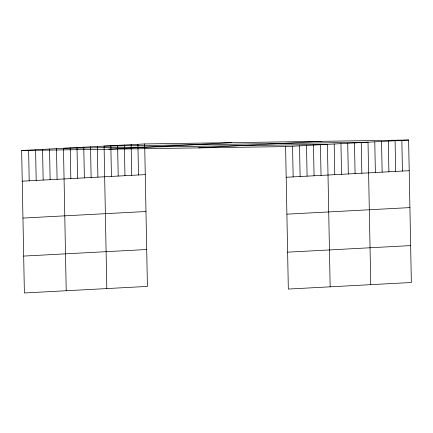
<?xml version="1.0" encoding="UTF-8"?>
<svg xmlns="http://www.w3.org/2000/svg" width="433" height="433" viewBox="0 0 433 433"><rect width="100%" height="100%" fill="white"/><g stroke="black" fill="none" stroke-linecap="round" stroke-linejoin="round"><path stroke-width="0.65" d="M144.671 143.94L147.409 286.408L24.383 292.973L21.65 150.505L144.671 143.94L408.617 140.027L411.35 282.495L288.329 289.06L285.591 146.592L408.617 140.027M108.753 149.212L231.774 142.652M198.493 147.886L321.513 141.32M22.24 181.183L145.261 174.618M286.181 177.27L409.201 170.705M22.949 218.075L145.97 211.51M286.89 214.162L409.91 207.596M23.68 256.082L146.7 249.516M287.62 252.168L410.641 245.603M21.65 150.505L285.591 146.592M401.846 140.389L402.436 171.067M395.08 140.752L395.67 171.43M388.314 141.109L388.904 171.793M381.549 141.472L382.139 172.15M374.783 141.835L375.373 172.513M370.751 284.66L368.018 142.197L104.077 146.105L106.81 288.573M361.252 142.554L361.842 173.232M354.486 142.917L355.076 173.595M347.721 143.28L348.305 173.958M340.955 143.637L341.54 174.315M334.184 144L334.774 174.678M330.157 286.825L327.418 144.362L63.478 148.275L66.211 290.738M320.447 144.73L321.037 175.414M313.476 145.104L314.066 175.782M306.504 145.477L307.094 176.155M299.533 145.851L300.123 176.529M292.562 146.219L293.152 176.897M137.905 144.303L138.495 174.981M131.139 144.665L131.729 175.343M124.374 145.023L124.964 175.701M117.608 145.385L118.198 176.063M110.843 145.748L111.433 176.426M97.306 146.468L97.896 177.146M90.54 146.83L91.13 177.508M83.775 147.193L84.365 177.871M77.009 147.55L77.599 178.228M70.243 147.913L70.833 178.591M56.507 148.643L57.096 179.327M49.535 149.017L50.125 179.695M42.564 149.39L43.154 180.068M35.593 149.764L36.183 180.442M28.621 150.132L29.211 180.81"/></g></svg>
